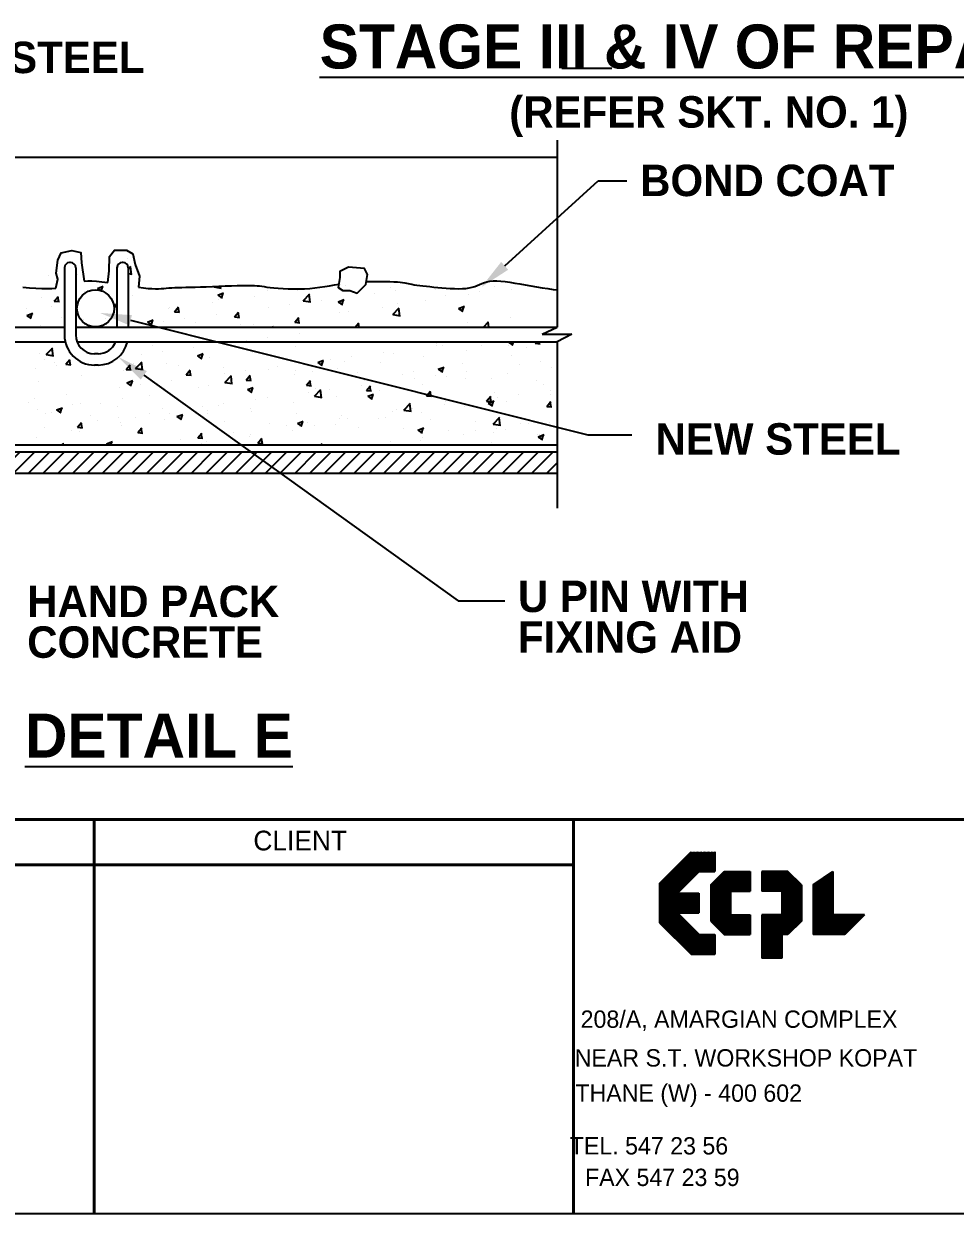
# Model space of a CAD drawing. Header units: millimetres. Extents: x -8855 to 105318, y -17958 to 67465.
# Drawn here: x 82831 to 89472, y 39129 to 47620 of the extents above; entities that cross this region are included whole.
import ezdxf

# ---------------------------------------------------------------- set-up
doc = ezdxf.new("R2010")
doc.units = ezdxf.units.MM
doc.header["$LTSCALE"] = 25
for name, color, linetype in [('4', 4, 'Continuous'), ('9', 3, 'Continuous'), ('COL', 3, 'Continuous'), ('REN', 3, 'Continuous'), ('TEXT', 2, 'Continuous')]:
    doc.layers.add(name, color=color, linetype=linetype)
doc.styles.add('ROMANS', font='stylu.ttf')
doc.styles.add('STYLE1', font='')
doc.styles.get('STYLE1').set_extended_font_data('DomBold BT')
pattern_1 = [(45, (0, 0), (-5.01511177, 5.01511177), [])]

# ---------------------------------------------------------------- blocks, each defined once
blk = doc.blocks.new('*X5')
at = {"color": 0}
for p, q in [((97343, 4906), (98027, 5590)), ((97343, 4924), (98009, 5590)), ((97343, 4942), (97991, 5590)), ((97343, 4959), (97974, 5590)), ((97343, 4977), (97956, 5590)), ((97343, 4995), (97938, 5590)), ((97343, 5012), (97921, 5590)), ((97343, 5030), (97903, 5590)), ((97343, 5048), (97885, 5590)), ((97343, 5065), (97868, 5590)), ((97343, 5083), (97850, 5590)), ((97343, 5101), (97832, 5590)), ((97343, 5118), (97815, 5590)), ((97343, 5136), (97797, 5590)), ((97343, 5154), (97779, 5590)), ((97343, 5171), (97762, 5590)), ((97343, 5189), (97744, 5590)), ((97343, 4889), (98043, 5589)), ((97343, 4871), (98043, 5571)), ((97343, 4853), (98043, 5553)), ((97847, 5340), (98043, 5536)), ((97865, 5340), (98043, 5518)), ((97883, 5340), (98043, 5500)), ((97900, 5340), (98043, 5483)), ((97918, 5340), (98043, 5465)), ((97936, 5340), (98043, 5447)), ((97953, 5340), (98043, 5430)), ((97971, 5340), (98043, 5412)), ((97989, 5340), (98043, 5394)), ((98007, 5340), (98043, 5377)), ((98024, 5340), (98043, 5359)), ((98042, 5340), (98043, 5341)), ((97343, 4694), (97714, 5065)), ((97343, 4712), (97696, 5065)), ((97343, 4730), (97678, 5065)), ((97343, 4747), (97661, 5065)), ((97343, 4765), (97643, 5065)), ((97343, 4783), (97625, 5065)), ((97343, 4800), (97608, 5065)), ((97343, 4818), (97590, 5065)), ((97343, 4836), (97572, 5065)), ((97350, 4683), (97732, 5065)), ((97359, 4674), (97749, 5065)), ((97367, 4666), (97767, 5065)), ((97376, 4657), (97785, 5065)), ((97385, 4648), (97802, 5065)), ((97394, 4639), (97820, 5065)), ((97588, 4815), (97838, 5065)), ((97605, 4815), (97843, 5053)), ((97623, 4815), (97843, 5035)), ((97641, 4815), (97843, 5017)), ((97658, 4815), (97843, 5000)), ((97676, 4815), (97843, 4982)), ((97694, 4815), (97843, 4964)), ((97711, 4815), (97843, 4947)), ((97729, 4815), (97843, 4929)), ((97747, 4815), (97843, 4911)), ((97764, 4815), (97843, 4894)), ((97782, 4815), (97843, 4876)), ((97800, 4815), (97843, 4858)), ((97817, 4815), (97843, 4841)), ((97403, 4630), (97579, 4807)), ((97412, 4621), (97588, 4798)), ((97420, 4613), (97597, 4789)), ((97429, 4604), (97606, 4781)), ((97438, 4595), (97615, 4772)), ((97447, 4586), (97624, 4763)), ((97456, 4577), (97633, 4754)), ((97465, 4568), (97641, 4745)), ((97473, 4560), (97650, 4736)), ((97482, 4551), (97659, 4728)), ((97491, 4542), (97668, 4719)), ((97500, 4533), (97677, 4710)), ((97509, 4524), (97686, 4701)), ((97518, 4515), (97694, 4692)), ((97835, 4815), (97843, 4823)), ((97526, 4507), (97703, 4683)), ((97535, 4498), (97712, 4674)), ((97544, 4489), (97721, 4666)), ((97553, 4480), (97730, 4657)), ((97562, 4471), (97739, 4648)), ((97571, 4462), (97747, 4639)), ((97579, 4454), (97756, 4630)), ((97588, 4445), (97765, 4621)), ((97597, 4436), (97774, 4613)), ((97606, 4427), (97783, 4604)), ((97615, 4418), (97792, 4595)), ((97624, 4409), (97800, 4586)), ((97633, 4400), (97809, 4577)), ((97641, 4392), (97818, 4568)), ((97650, 4383), (97827, 4560)), ((97659, 4374), (97836, 4551)), ((97668, 4365), (97845, 4542)), ((97677, 4356), (97861, 4540)), ((97686, 4347), (97878, 4540)), ((97694, 4339), (97896, 4540)), ((97703, 4330), (97914, 4540)), ((97712, 4321), (97931, 4540)), ((97721, 4312), (97949, 4540)), ((97730, 4303), (97967, 4540)), ((97739, 4294), (97984, 4540)), ((97752, 4290), (98002, 4540)), ((97770, 4290), (98020, 4540)), ((97787, 4290), (98037, 4540)), ((97805, 4290), (98043, 4528)), ((97823, 4290), (98043, 4510)), ((97840, 4290), (98043, 4493)), ((97858, 4290), (98043, 4475)), ((97876, 4290), (98043, 4457)), ((97893, 4290), (98043, 4440)), ((97911, 4290), (98043, 4422)), ((97929, 4290), (98043, 4404)), ((97946, 4290), (98043, 4387)), ((97964, 4290), (98043, 4369)), ((97982, 4290), (98043, 4351)), ((97999, 4290), (98043, 4334)), ((98017, 4290), (98043, 4316)), ((98035, 4290), (98043, 4298))]:
    blk.add_line(p, q, dxfattribs=at)

msp = doc.modelspace()

# ---------------------------------------------------------------- hatches: boundary and pattern name
at = {"layer": '4'}
h = msp.add_hatch(dxfattribs=at)
h.set_pattern_fill('ANSI31', color=256, scale=597.467069, style=0)
h.set_pattern_definition([(45, (0, 0), (-52.809127, 52.809127), [])])
h.paths.add_polyline_path([(86633.15675, 44570.34673), (80397.29326, 44570.34673), (80397.29326, 44418.40576), (86633.15675, 44418.40576)])
at = {"layer": 'TEXT'}
h = msp.add_hatch(dxfattribs=at)
h.set_pattern_fill('ANSI31', scale=56.739513, style=0)
h.set_pattern_definition(pattern_1)
h.paths.add_polyline_path([(87825.17899, 41128.62776), (88010.2616, 41128.62776), (88010.2616, 41269.05805), (87869.83131, 41269.05805), (87869.83131, 41437.57441), (88010.2616, 41437.57441), (88010.2616, 41578.0047), (87825.17899, 41578.0047), (87729.40101, 41482.22673), (87729.40101, 41224.40573)])
h = msp.add_hatch(dxfattribs=at)
h.set_pattern_fill('ANSI31', color=4, scale=56.739513, style=0)
h.set_pattern_definition(pattern_1)
h.paths.add_polyline_path([(88094.51978, 40960.11141), (88234.95007, 40960.11141), (88234.95007, 41128.62776), (88279.60239, 41128.62776), (88375.38037, 41224.40573), (88375.38037, 41482.22673), (88279.60239, 41578.0047), (88094.51978, 41578.0047), (88094.51978, 41437.57441), (88234.95007, 41437.57441), (88234.95007, 41269.05805), (88094.51978, 41269.05805)])
h = msp.add_hatch(dxfattribs=at)
h.set_pattern_fill('ANSI31', scale=56.739513, style=0)
h.set_pattern_definition(pattern_1)
h.paths.add_polyline_path([(88459.63854, 41128.62776), (88684.32701, 41128.62776), (88824.75731, 41269.05805), (88600.06884, 41269.05805), (88600.06884, 41578.0047), (88459.63854, 41482.22673)])

# ---------------------------------------------------------------- linework, layer by layer
at = {"layer": '4'}
for p, q in [((86633.15675, 46789.99265), (86633.15675, 45457.86454)), ((86633.15675, 46666.15398), (80397.29326, 46666.15398)), ((83570.09423, 45947.29744), (83570.09423, 45947.29744)), ((83575.17585, 45872.18117), (83594.91928, 45892.75807)), ((83597.98743, 45833.88589), (83591.3865, 45890.62723)), ((83009.32142, 45823.46835), (83009.32142, 45823.46835)), ((83212.98742, 45835.34713), (83212.98742, 45835.34713)), ((83575.17585, 45840.10394), (83601.52079, 45836.01809)), ((85263.73764, 45835.81729), (85263.73764, 45835.81729)), ((83261.0446, 45710.15532), (83261.0446, 45710.15532)), ((83355.0293, 45734.64888), (83396.86307, 45750.70736)), ((83355.0299, 45734.65053), (83378.60476, 45718.74908)), ((83383.30209, 45717.30577), (83393.41417, 45747.4426)), ((83605.32624, 45686.9784), (83605.32624, 45686.9784)), ((83726.83736, 45727.76351), (83726.83736, 45727.76351)), ((83982.6568, 45736.65491), (83982.6568, 45736.65491)), ((84186.02485, 45745.3656), (84189.47621, 45748.96266)), ((84186.02539, 45745.36694), (84239.16217, 45737.12593)), ((84213.66681, 45686.7991), (84255.50058, 45702.85758)), ((84213.66742, 45686.80074), (84243.38677, 45666.75478)), ((84235.62872, 45734.99333), (84233.79779, 45750.73195)), ((84239.9372, 45663.48771), (84252.05163, 45699.59214)), ((84566.86858, 45716.19843), (84566.86858, 45716.19843)), ((84784.74317, 45719.41997), (84784.74317, 45719.41997)), ((84823.66623, 45646.47344), (84870.20204, 45694.97375)), ((84873.27001, 45636.10078), (84866.66909, 45692.84211)), ((85091.50471, 45761.48798), (85091.50471, 45761.48798)), ((85126.63538, 45754.49237), (85126.63538, 45754.49237)), ((85331.84184, 45699.32301), (85331.84184, 45699.32301)), ((85445.5767, 45741.01658), (85445.5767, 45741.01658)), ((85481.41165, 45719.01425), (85481.41165, 45719.01425)), ((85707.69151, 45748.80456), (85707.69151, 45748.80456)), ((85764.51803, 45727.54078), (85764.51803, 45727.54078)), ((85840.35062, 45686.53969), (85840.35062, 45686.53969)), ((86003.10221, 45687.70775), (86003.10221, 45687.70775)), ((86083.45935, 45714.06499), (86083.45935, 45714.06499)), ((86188.78515, 45746.34912), (86188.78515, 45746.34912)), ((86304.88672, 45725.95675), (86304.88672, 45725.95675)), ((82954.28306, 45668.08731), (82954.28306, 45668.08731)), ((83029.9683, 45608.14465), (83029.9683, 45608.14465)), ((83048.28538, 45643.0663), (83083.997, 45639.94194)), ((83048.28672, 45643.06484), (83077.09005, 45677.39131)), ((83080.56952, 45636.66777), (83073.66127, 45674.11861)), ((83476.82472, 45605.57397), (83494.86835, 45603.99535)), ((83476.82606, 45605.5725), (83494.86835, 45627.07447)), ((83905.36539, 45568.08017), (83934.16873, 45602.40664)), ((83937.64813, 45561.68243), (83930.73988, 45599.13327)), ((84172.6421, 45636.37509), (84172.6421, 45636.37509)), ((84218.43405, 45656.38899), (84218.43405, 45656.38899)), ((84474.42661, 45674.62409), (84474.42661, 45674.62409)), ((84578.66163, 45600.16495), (84578.66163, 45600.16495)), ((84728.23143, 45619.85619), (84728.23143, 45619.85619)), ((84823.66677, 45646.47478), (84876.80355, 45638.23377)), ((84954.51129, 45649.6465), (84954.51129, 45649.6465)), ((85072.30432, 45638.94931), (85114.13809, 45655.00779)), ((85072.30493, 45638.95096), (85102.02429, 45618.905)), ((85098.57466, 45615.63725), (85110.6891, 45651.74168)), ((85386.02411, 45600.84387), (85386.02411, 45600.84387)), ((85491.91608, 45626.73026), (85491.91608, 45626.73026)), ((85696.34067, 45645.63974), (85696.34067, 45645.63974)), ((85930.94183, 45591.09953), (85972.7756, 45607.15801)), ((85957.21213, 45567.7868), (85969.32657, 45603.89123)), ((82852.14603, 45587.82034), (82852.14603, 45587.82034)), ((82853.0241, 45541.94714), (82894.85786, 45558.00562)), ((82853.0247, 45541.94878), (82882.74406, 45521.90282)), ((82879.29438, 45518.63682), (82891.40882, 45554.74125)), ((83096.63983, 45530.04423), (83096.63983, 45530.04423)), ((83415.58116, 45516.56844), (83415.58116, 45516.56844)), ((83865.88056, 45594.30708), (83865.88056, 45594.30708)), ((83869.99952, 45596.57956), (83869.99952, 45596.57956)), ((83905.36406, 45568.08163), (83941.07567, 45564.95727)), ((83975.05121, 45520.69813), (83975.05121, 45520.69813)), ((84201.33107, 45550.48844), (84201.33107, 45550.48844)), ((84333.9034, 45530.5893), (84369.61501, 45527.46494)), ((84333.90473, 45530.58784), (84362.70806, 45564.91431)), ((84366.18744, 45524.18976), (84359.27919, 45561.6406)), ((84762.44407, 45493.0955), (84791.2474, 45527.42198)), ((84777.47806, 45520.52685), (84777.47806, 45520.52685)), ((84794.72675, 45486.69709), (84787.8185, 45524.14793)), ((85084.2396, 45562.59486), (85084.2396, 45562.59486)), ((85143.48155, 45566.92083), (85143.48155, 45566.92083)), ((85461.30761, 45547.58128), (85507.84343, 45596.08159)), ((85461.30815, 45547.58262), (85514.44493, 45539.34161)), ((85510.9113, 45537.20822), (85504.31038, 45593.94955)), ((85930.94244, 45591.10117), (85960.6618, 45571.05521)), ((86297.62161, 45527.06364), (86297.62161, 45527.06364)), ((82903.67316, 45463.26532), (82903.67316, 45463.26532)), ((82947.01795, 45469.19419), (82947.01795, 45469.19419)), ((83253.77949, 45511.2622), (83253.77949, 45511.2622)), ((83711.66161, 45494.09735), (83753.49537, 45510.15583)), ((83711.66221, 45494.099), (83741.38157, 45474.05304)), ((83734.52249, 45503.09265), (83734.52249, 45503.09265)), ((83737.93185, 45470.78636), (83750.04628, 45506.89079)), ((83825.48141, 45501.0069), (83825.48141, 45501.0069)), ((84053.46381, 45489.61685), (84053.46381, 45489.61685)), ((84372.40514, 45476.14106), (84372.40514, 45476.14106)), ((84467.1615, 45475.73098), (84467.1615, 45475.73098)), ((84600.56235, 45457.86454), (84612.13289, 45462.30605)), ((84608.28922, 45457.86454), (84608.68375, 45459.04033)), ((84691.34646, 45462.66527), (84691.34646, 45462.66527)), ((84762.44274, 45493.09696), (84798.15435, 45489.9726)), ((84795.04702, 45507.1114), (84795.04702, 45507.1114)), ((85192.88092, 45457.86454), (85219.78674, 45489.92964)), ((85221.66859, 45457.86454), (85216.3578, 45486.65526)), ((85995.83709, 45488.81463), (85995.83709, 45488.81463)), ((86107.75276, 45457.86454), (86145.48481, 45497.18943)), ((86146.2784, 45457.86454), (86141.95167, 45495.05699)), ((86526.69227, 45408.15078), (86633.15675, 45457.86454)), ((84421.48624, 45364.51694), (84421.48624, 45364.51694)), ((84571.05604, 45384.20818), (84571.05604, 45384.20818)), ((84797.3359, 45413.99849), (84797.3359, 45413.99849)), ((85920.24109, 45346.87628), (85920.24109, 45346.87628)), ((86287.57414, 45350.548), (86297.75342, 45354.45546)), ((86287.57474, 45350.54964), (86317.2941, 45330.50368)), ((86313.84424, 45327.23499), (86322.97777, 45354.45546)), ((86476.60143, 45343.12616), (86486.10783, 45354.45546)), ((86508.88397, 45336.7264), (86505.61364, 45354.45546)), ((86526.69227, 45408.15078), (86739.07792, 45408.15078)), ((86739.07792, 45408.15078), (86633.15675, 45354.45546)), ((86633.15675, 45354.45546), (86633.15675, 44168.74082)), ((82939.75284, 45270.30108), (82939.75284, 45270.30108)), ((82989.95374, 45262.25397), (83036.48955, 45310.75429)), ((82989.95427, 45262.25532), (83043.09105, 45254.01431)), ((82989.95427, 45262.25532), (83043.09105, 45254.01431)), ((83039.55724, 45251.88254), (83032.95631, 45308.62388)), ((83668.30603, 45265.35889), (83668.30603, 45265.35889)), ((83668.30603, 45265.35889), (83668.30603, 45265.35889)), ((83749.74343, 45327.68311), (83749.74343, 45327.68311)), ((83817.87583, 45285.05012), (83817.87583, 45285.05012)), ((83817.87583, 45285.05012), (83817.87583, 45285.05012)), ((84044.15569, 45314.84043), (84044.15569, 45314.84043)), ((84044.15569, 45314.84043), (84044.15569, 45314.84043)), ((84068.29391, 45253.54582), (84110.12768, 45269.6043)), ((84094.56396, 45230.23455), (84106.6784, 45266.33898)), ((84459.89639, 45276.83786), (84459.89639, 45276.83786)), ((84770.21294, 45321.63374), (84770.21294, 45321.63374)), ((85393.34073, 45277.50854), (85393.34073, 45277.50854)), ((85467.24827, 45270.2433), (85467.24827, 45270.2433)), ((85770.67129, 45327.18505), (85770.67129, 45327.18505)), ((85774.1451, 45341.98318), (85774.1451, 45341.98318)), ((85815.6828, 45330.05273), (85815.6828, 45330.05273)), ((85988.57198, 45289.92152), (85988.57198, 45289.92152)), ((86093.08642, 45328.50739), (86093.08642, 45328.50739)), ((86290.3565, 45328.17052), (86290.3565, 45328.17052)), ((86307.27948, 45258.67822), (86307.27948, 45258.67822)), ((86412.02775, 45315.0316), (86412.02775, 45315.0316)), ((86476.60009, 45343.12763), (86512.3117, 45340.00327)), ((82977.77275, 45226.34643), (82977.77275, 45226.34643)), ((83052.87437, 45208.06425), (83052.87437, 45208.06425)), ((83064.69561, 45185.89207), (83064.69561, 45185.89207)), ((83131.18474, 45193.65627), (83166.89635, 45190.53191)), ((83131.18607, 45193.65481), (83159.9894, 45227.98128)), ((83163.46852, 45187.25768), (83156.56027, 45224.70852)), ((83559.72541, 45156.16247), (83588.52874, 45190.48895)), ((83592.00783, 45149.76501), (83585.09958, 45187.21585)), ((83615.65541, 45199.39485), (83615.65541, 45199.39485)), ((83627.59512, 45163.36181), (83674.13093, 45211.86213)), ((83677.19853, 45152.98999), (83670.59761, 45209.73132)), ((83851.35033, 45196.52085), (83851.35033, 45196.52085)), ((83934.59673, 45185.91905), (83934.59673, 45185.91905)), ((84068.29452, 45253.54747), (84098.01388, 45233.50151)), ((84158.11187, 45238.58886), (84158.11187, 45238.58886)), ((84640.16052, 45178.35048), (84640.16052, 45178.35048)), ((84926.93143, 45205.69604), (84968.76519, 45221.75452)), ((84926.93203, 45205.69768), (84956.65139, 45185.65172)), ((84953.20143, 45182.3841), (84965.31586, 45218.48853)), ((85017.49107, 45228.02699), (85017.49107, 45228.02699)), ((85118.81374, 45210.43387), (85118.81374, 45210.43387)), ((85167.06087, 45247.71823), (85167.06087, 45247.71823)), ((85371.49388, 45203.05764), (85371.49388, 45203.05764)), ((85681.81044, 45247.85351), (85681.81044, 45247.85351)), ((85785.56894, 45157.84626), (85827.4027, 45173.90473)), ((85958.84495, 45198.86879), (85958.84495, 45198.86879)), ((86366.67612, 45190.69509), (86366.67612, 45190.69509)), ((86516.24592, 45210.38633), (86516.24592, 45210.38633)), ((86593.40794, 45174.07328), (86593.40794, 45174.07328)), ((82915.12581, 45166.20083), (82915.12581, 45166.20083)), ((83239.24926, 45113.47597), (83239.24926, 45113.47597)), ((83541.03377, 45151.72498), (83541.03377, 45151.72498)), ((83559.72407, 45156.16394), (83595.43569, 45153.03958)), ((83627.59565, 45163.36316), (83680.73243, 45155.12214)), ((83988.26341, 45118.6716), (84023.97503, 45115.54724)), ((83988.26475, 45118.67014), (84017.06808, 45152.99662)), ((84020.54714, 45112.27233), (84013.63889, 45149.72317)), ((84253.53806, 45172.44326), (84253.53806, 45172.44326)), ((84264.31086, 45128.86893), (84264.31086, 45128.86893)), ((84265.2365, 45064.46965), (84311.77231, 45112.96997)), ((84314.83982, 45054.09743), (84308.2389, 45110.83876)), ((84413.88066, 45148.56017), (84413.88066, 45148.56017)), ((84416.80409, 45081.17781), (84445.60742, 45115.50428)), ((84421.94467, 45090.81501), (84421.94467, 45090.81501)), ((84449.08644, 45074.77966), (84442.17819, 45112.2305)), ((84572.47938, 45158.96747), (84572.47938, 45158.96747)), ((84762.94783, 45122.74062), (84762.94783, 45122.74062)), ((84770.3792, 45150.62444), (84770.3792, 45150.62444)), ((84891.42071, 45145.49167), (84891.42071, 45145.49167)), ((85069.70937, 45164.80863), (85069.70937, 45164.80863)), ((85210.36204, 45132.01588), (85210.36204, 45132.01588)), ((85529.30336, 45118.54009), (85529.30336, 45118.54009)), ((85610.41042, 45139.05936), (85610.41042, 45139.05936)), ((85613.4959, 45091.53704), (85613.4959, 45091.53704)), ((85763.0657, 45111.22828), (85763.0657, 45111.22828)), ((85785.56954, 45157.8479), (85815.2889, 45137.80194)), ((85811.83889, 45134.53364), (85823.95333, 45170.63807)), ((85848.24469, 45105.06429), (85848.24469, 45105.06429)), ((85981.30687, 45091.0284), (85981.30687, 45091.0284)), ((85989.34556, 45141.01858), (85989.34556, 45141.01858)), ((86167.18602, 45091.5885), (86167.18602, 45091.5885)), ((86283.09138, 45129.27741), (86283.09138, 45129.27741)), ((82932.48772, 45071.40796), (82932.48772, 45071.40796)), ((83511.13064, 45029.71088), (83511.13064, 45029.71088)), ((83566.28871, 45060.84408), (83608.12248, 45076.90256)), ((83566.28931, 45060.84573), (83596.00867, 45040.79976)), ((83592.55861, 45037.5332), (83604.67305, 45073.63763)), ((83660.70044, 45049.40212), (83660.70044, 45049.40212)), ((83886.9803, 45079.19242), (83886.9803, 45079.19242)), ((84073.51014, 45031.00558), (84073.51014, 45031.00558)), ((84150.84676, 45039.69574), (84150.84676, 45039.69574)), ((84265.23703, 45064.471), (84318.37382, 45056.22998)), ((84416.80275, 45081.17927), (84452.51436, 45078.05491)), ((84424.92622, 45012.9943), (84466.75999, 45029.05278)), ((84424.92682, 45012.99594), (84454.64618, 44992.94998)), ((84451.19608, 44989.68275), (84463.31051, 45025.78718)), ((84452.63127, 45077.94475), (84452.63127, 45077.94475)), ((84845.34209, 45043.68693), (84881.0537, 45040.56257)), ((84845.34342, 45043.68547), (84874.14676, 45078.01195)), ((84877.62575, 45037.28699), (84870.7175, 45074.73783)), ((84902.87788, 44965.57749), (84949.41369, 45014.07781)), ((84913.54136, 45019.4405), (84913.54136, 45019.4405)), ((84952.48112, 44955.20487), (84945.88019, 45011.9462)), ((85009.88549, 45012.07022), (85009.88549, 45012.07022)), ((85236.16535, 45041.86053), (85236.16535, 45041.86053)), ((85261.97589, 45079.24993), (85261.97589, 45079.24993)), ((85273.88143, 45006.1946), (85309.59304, 45003.07024)), ((85273.88276, 45006.19314), (85302.68609, 45040.51961)), ((85306.16505, 44999.79432), (85299.2568, 45037.24516)), ((85364.22877, 45004.16452), (85364.22877, 45004.16452)), ((85674.54533, 45048.96039), (85674.54533, 45048.96039)), ((86486.12734, 45078.11271), (86486.12734, 45078.11271)), ((86535.45793, 45049.5912), (86535.45793, 45049.5912)), ((86585.35039, 45004.52863), (86585.35039, 45004.52863)), ((82861.42517, 44921.04354), (82861.42517, 44921.04354)), ((82907.52023, 44950.24406), (82907.52023, 44950.24406)), ((83133.80009, 44980.03437), (83133.80009, 44980.03437)), ((83533.76866, 44952.83186), (83533.76866, 44952.83186)), ((83725.07561, 44971.19615), (83725.07561, 44971.19615)), ((83844.08522, 44997.62773), (83844.08522, 44997.62773)), ((84482.98513, 44942.70247), (84482.98513, 44942.70247)), ((84565.10683, 44959.63107), (84565.10683, 44959.63107)), ((84755.68272, 44923.84751), (84755.68272, 44923.84751)), ((84860.31569, 44992.37898), (84860.31569, 44992.37898)), ((84902.87841, 44965.57884), (84956.0152, 44957.33782)), ((85062.44426, 44965.91552), (85062.44426, 44965.91552)), ((85283.56373, 44965.14451), (85325.3975, 44981.20299)), ((85283.56434, 44965.14616), (85313.28369, 44945.1002)), ((85309.83354, 44941.83229), (85321.94798, 44977.93672)), ((85702.42077, 44968.70227), (85738.13238, 44965.57791)), ((85702.4221, 44968.7008), (85731.22543, 45003.02728)), ((85734.70436, 44962.30165), (85727.79611, 44999.75249)), ((85838.58886, 44929.97234), (85838.58886, 44929.97234)), ((86130.96011, 44931.20993), (86166.67172, 44928.08557)), ((86130.96144, 44931.20847), (86159.76477, 44965.53494)), ((86142.20124, 44917.29473), (86184.03501, 44933.35321)), ((86163.24367, 44924.80898), (86156.33542, 44962.25982)), ((86168.47101, 44893.98183), (86180.58544, 44930.08626)), ((86187.02339, 44989.78177), (86187.02339, 44989.78177)), ((86209.50073, 44955.04708), (86209.50073, 44955.04708)), ((86275.82627, 44930.38429), (86275.82627, 44930.38429)), ((86359.07053, 44974.73832), (86359.07053, 44974.73832)), ((86559.50078, 44893.71614), (86588.30411, 44928.04261)), ((86591.78297, 44887.31631), (86584.87472, 44924.76715)), ((86586.14283, 44975.18016), (86586.14283, 44975.18016)), ((82925.22261, 44872.51485), (82925.22261, 44872.51485)), ((82987.39982, 44840.78883), (82987.39982, 44840.78883)), ((83028.20655, 44851.57729), (83028.20655, 44851.57729)), ((83064.2835, 44868.14234), (83106.11727, 44884.20082)), ((83064.28411, 44868.14398), (83094.00347, 44848.09802)), ((83090.55326, 44844.83185), (83102.6677, 44880.93628)), ((83180.36649, 44907.56774), (83180.36649, 44907.56774)), ((83231.98415, 44914.58286), (83231.98415, 44914.58286)), ((83376.64108, 44911.38672), (83376.64108, 44911.38672)), ((83499.30782, 44894.09195), (83499.30782, 44894.09195)), ((83729.80492, 44843.54441), (83729.80492, 44843.54441)), ((83818.24915, 44880.61616), (83818.24915, 44880.61616)), ((83868.23776, 44840.01221), (83868.23776, 44840.01221)), ((83922.92102, 44820.29255), (83964.75478, 44836.35103)), ((84107.13547, 44893.22092), (84107.13547, 44893.22092)), ((84137.19047, 44867.14037), (84137.19047, 44867.14037)), ((84143.58165, 44840.80263), (84143.58165, 44840.80263)), ((84216.67229, 44899.82164), (84216.67229, 44899.82164)), ((84256.70527, 44912.91216), (84256.70527, 44912.91216)), ((84445.36616, 44879.05163), (84445.36616, 44879.05163)), ((84456.1318, 44853.66457), (84456.1318, 44853.66457)), ((84775.07312, 44840.18878), (84775.07312, 44840.18878)), ((85456.32052, 44855.88903), (85456.32052, 44855.88903)), ((85490.15433, 44870.1629), (85490.15433, 44870.1629)), ((85540.51926, 44866.68533), (85587.05507, 44915.18565)), ((85540.5198, 44866.68668), (85593.65658, 44858.44566)), ((85590.12241, 44856.31231), (85583.52148, 44913.05364)), ((85605.89032, 44875.58027), (85605.89032, 44875.58027)), ((85667.28022, 44850.06728), (85667.28022, 44850.06728)), ((85832.17018, 44905.37057), (85832.17018, 44905.37057)), ((85974.04176, 44892.13529), (85974.04176, 44892.13529)), ((86142.20185, 44917.29637), (86171.92121, 44897.25041)), ((86559.49945, 44893.7176), (86595.21106, 44890.59324)), ((83214.08542, 44744.24478), (83242.88875, 44778.57125)), ((83246.36753, 44737.84758), (83239.45928, 44775.29842)), ((83306.34115, 44827.31304), (83306.34115, 44827.31304)), ((83353.95526, 44794.06287), (83353.95526, 44794.06287)), ((83503.52506, 44813.75411), (83503.52506, 44813.75411)), ((83519.80323, 44780.20278), (83519.80323, 44780.20278)), ((83526.50355, 44753.93875), (83526.50355, 44753.93875)), ((83625.28247, 44813.83725), (83625.28247, 44813.83725)), ((83836.82011, 44798.73462), (83836.82011, 44798.73462)), ((83922.92162, 44820.2942), (83952.64098, 44800.24824)), ((83944.2238, 44800.36145), (83944.2238, 44800.36145)), ((83949.19073, 44796.9814), (83961.30516, 44833.08583)), ((84263.16513, 44786.88566), (84263.16513, 44786.88566)), ((84582.10645, 44773.40987), (84582.10645, 44773.40987)), ((84703.1403, 44756.73097), (84703.1403, 44756.73097)), ((84781.55853, 44772.44277), (84823.39229, 44788.50125)), ((84781.55913, 44772.44441), (84811.27849, 44752.39845)), ((84793.28527, 44750.54404), (84793.28527, 44750.54404)), ((84807.82819, 44749.13094), (84819.94263, 44785.23537)), ((84852.7101, 44776.42221), (84852.7101, 44776.42221)), ((84901.04778, 44759.93407), (84901.04778, 44759.93407)), ((85055.17914, 44767.0224), (85055.17914, 44767.0224)), ((85078.98996, 44806.21252), (85078.98996, 44806.21252)), ((85094.01445, 44826.71299), (85094.01445, 44826.71299)), ((85141.7198, 44810.35347), (85141.7198, 44810.35347)), ((85356.96366, 44805.27141), (85356.96366, 44805.27141)), ((85412.95578, 44813.23719), (85412.95578, 44813.23719)), ((85731.8971, 44799.7614), (85731.8971, 44799.7614)), ((86050.83843, 44786.28561), (86050.83843, 44786.28561)), ((86178.16064, 44767.79317), (86224.69645, 44816.29349)), ((86178.16118, 44767.79452), (86231.29796, 44759.5535)), ((86227.7637, 44757.41975), (86221.16277, 44814.16109)), ((86369.77976, 44772.80981), (86369.77976, 44772.80981)), ((86428.17501, 44768.88062), (86428.17501, 44768.88062)), ((86578.87771, 44776.28705), (86578.87771, 44776.28705)), ((82917.9575, 44673.62173), (82917.9575, 44673.62173)), ((82976.6247, 44744.38636), (82976.6247, 44744.38636)), ((83171.3687, 44720.39335), (83171.3687, 44720.39335)), ((83214.08409, 44744.24624), (83249.7957, 44741.12188)), ((83224.71904, 44715.68974), (83224.71904, 44715.68974)), ((83642.62343, 44706.75391), (83678.33504, 44703.62955)), ((83642.62476, 44706.75245), (83671.42809, 44741.07892)), ((83674.90683, 44700.35491), (83667.99858, 44737.80575)), ((84071.16277, 44669.26157), (84106.87438, 44666.13721)), ((84071.1641, 44669.26011), (84099.96743, 44703.58659)), ((84103.44614, 44662.86224), (84096.53789, 44700.31308)), ((84099.52989, 44677.26415), (84099.52989, 44677.26415)), ((84325.80975, 44707.05446), (84325.80975, 44707.05446)), ((84438.10105, 44680.15852), (84438.10105, 44680.15852)), ((84444.85074, 44690.73461), (84444.85074, 44690.73461)), ((84499.70344, 44631.76778), (84528.50677, 44666.09425)), ((84748.4176, 44724.95439), (84748.4176, 44724.95439)), ((85219.9891, 44746.45828), (85219.9891, 44746.45828)), ((85538.93043, 44732.98249), (85538.93043, 44732.98249)), ((85640.19604, 44724.59298), (85682.02981, 44740.65146)), ((85640.19664, 44724.59463), (85669.916, 44704.54867)), ((85666.46566, 44701.28048), (85678.58009, 44737.38491)), ((85674.99479, 44669.72257), (85674.99479, 44669.72257)), ((85857.87176, 44719.50669), (85857.87176, 44719.50669)), ((85966.77664, 44693.24217), (85966.77664, 44693.24217)), ((86052.32535, 44719.39908), (86052.32535, 44719.39908)), ((86176.81308, 44706.0309), (86176.81308, 44706.0309)), ((86201.89515, 44739.09031), (86201.89515, 44739.09031)), ((86268.56116, 44731.49118), (86268.56116, 44731.49118)), ((86495.75441, 44692.55511), (86495.75441, 44692.55511)), ((86498.83355, 44676.7432), (86540.66732, 44692.80168)), ((86498.83415, 44676.74484), (86528.55351, 44656.69888)), ((86510.79011, 44693.10423), (86510.79011, 44693.10423)), ((86525.10312, 44653.43003), (86537.21756, 44689.53446)), ((80397.29326, 44618.57169), (86633.15675, 44618.57169)), ((83104.87171, 44618.57169), (83115.7012, 44629.85834)), ((83113.2326, 44618.57169), (83112.16742, 44627.72797)), ((83420.91581, 44627.59081), (83462.74958, 44643.64929)), ((83420.91641, 44627.59245), (83434.29025, 44618.57169)), ((83451.98077, 44618.57169), (83459.29981, 44640.38448)), ((83949.96009, 44657.57292), (83949.96009, 44657.57292)), ((84096.41621, 44630.92518), (84096.41621, 44630.92518)), ((84136.31653, 44641.90951), (84136.31653, 44641.90951)), ((84499.7021, 44631.76924), (84535.41372, 44628.64488)), ((84531.98544, 44625.36957), (84525.07719, 44662.82041)), ((84948.62974, 44618.57169), (84957.04611, 44628.60192)), ((84954.86273, 44618.57169), (84953.6165, 44625.32774)), ((85299.14513, 44620.24102), (85299.14513, 44620.24102)), ((85448.71493, 44639.93226), (85448.71493, 44639.93226)), ((85660.0151, 44651.17416), (85660.0151, 44651.17416)), ((86162.35558, 44633.2948), (86162.35558, 44633.2948))]:
    msp.add_line(p, q, dxfattribs=at)
at = {"layer": '4', "color": 5}
for p, q in [((86259.69602, 45895.03326), (86926.46629, 46501.88686)), ((86926.46629, 46501.88686), (87129.95832, 46501.88686)), ((83592.49146, 45507.23787), (86852.46921, 44690.89202)), ((83686.20118, 45114.74969), (85927.50531, 43508.20152)), ((86852.46921, 44690.89202), (87166.95686, 44690.89202)), ((85927.50531, 43508.20152), (86260.49228, 43508.20152))]:
    msp.add_line(p, q, dxfattribs=at)
at = {"layer": '4'}
for points in [[(83058.5339, 45736.63594), (83072.4034, 45801.05495), (83061.5923, 45842.09318), (83072.4034, 45934.96915), (83096.18769, 45986.80684), (83174.02739, 46004.0861), (83236.73153, 45991.12666), (83243.21817, 45917.68988), (83261.68608, 45785.70232)], [(83429.86432, 45776.55533), (83439.97951, 45859.37244), (83442.1417, 45960.88799), (83476.73709, 46006.24604), (83563.22562, 46006.24604), (83608.63211, 45980.32714), (83623.76757, 45904.73043), (83656.20078, 45822.65403), (83648.11008, 45742.70283)], [(83261.68608, 45785.70232), (83287.26608, 45787.29622), (83316.55478, 45787.3393), (83350.1128, 45785.57309), (83388.19889, 45781.86116), (83429.86432, 45776.55533)], [(85273.04818, 45782.24555), (85283.43312, 45782.68684), (85325.78855, 45783.73509), (85366.59148, 45784.09407), (85404.85008, 45783.84996), (85439.57247, 45783.08891), (85469.76679, 45781.89707), (85494.77179, 45780.35342), (85515.24873, 45778.50822), (85532.18945, 45776.40455), (85546.58584, 45774.08549), (85559.42974, 45771.59412), (85571.71302, 45768.97351), (85584.42755, 45766.26674), (85598.56519, 45763.5169), (85614.92374, 45760.75987), (85633.52476, 45758.00285), (85654.19575, 45755.24583), (85676.76423, 45752.48881), (85701.05768, 45749.73178), (85726.90362, 45746.97476), (85754.12953, 45744.21774), (85782.56294, 45741.46072), (85811.98101, 45738.7396), (85841.95971, 45736.23387), (85872.02465, 45734.15892), (85901.70148, 45732.73016), (85930.51581, 45732.16296), (85957.99329, 45732.67272), (85983.65953, 45734.47484), (86007.04019, 45737.7847), (86027.85493, 45742.70283), (86046.5997, 45748.87023), (86063.96449, 45755.81304), (86080.63928, 45763.05741), (86097.31408, 45770.12946), (86114.67886, 45776.55533), (86133.42363, 45781.86116), (86154.23838, 45785.57309), (86177.67293, 45787.33212), (86203.71652, 45787.23878), (86232.2182, 45785.50846), (86263.02704, 45782.35655), (86295.99211, 45777.99845), (86330.96246, 45772.64953), (86367.78716, 45766.52521), (86406.31528, 45759.84087), (86446.28088, 45752.82626), (86486.95804, 45745.76857), (86527.50582, 45738.96935), (86567.0833, 45732.73016), (86604.84957, 45727.35253), (86633.15675, 45723.95501)], [(82823.41927, 45742.37973), (82870.37463, 45739.14884), (82915.82064, 45736.52106), (82958.42043, 45734.75484), (82996.83715, 45734.10867), (83030.07893, 45734.7692), (83058.5339, 45736.63594)], [(83648.11008, 45742.70283), (83684.98869, 45737.7847), (83717.03736, 45734.46766), (83744.73046, 45732.61528), (83768.88735, 45731.96911), (83790.3274, 45732.27065), (83809.86998, 45733.26146), (83828.33444, 45734.68305), (83846.54016, 45736.27695), (83865.30649, 45737.78469), (83885.36656, 45739.00525), (83907.10848, 45739.96734), (83930.83413, 45740.75711), (83956.84538, 45741.46072), (83985.44409, 45742.16434), (84016.93214, 45742.95411), (84051.61141, 45743.91619), (84089.78375, 45745.13675), (84131.4923, 45746.66603), (84175.7452, 45748.41071), (84221.29183, 45750.24155), (84266.88158, 45752.0293), (84311.26385, 45753.64474), (84353.18802, 45754.95864), (84391.40349, 45755.84174), (84424.65964, 45756.16483), (84452.1443, 45755.83456), (84474.79902, 45754.9012), (84494.00378, 45753.45089), (84511.13856, 45751.5698), (84527.58336, 45749.34408), (84544.71814, 45746.85989), (84563.92291, 45744.20338), (84586.57762, 45741.46072), (84613.69573, 45738.73242), (84644.82441, 45736.17643), (84679.1443, 45733.96507), (84715.83603, 45732.27065), (84754.08025, 45731.26549), (84793.05758, 45731.1219), (84831.94867, 45732.01219), (84869.93414, 45734.10867), (84906.41744, 45737.5047), (84941.69325, 45741.97768), (84976.27908, 45747.22607), (85010.6924, 45752.94833), (85045.45073, 45758.8429), (85076.64392, 45763.89162)]]:
    msp.add_lwpolyline(points, dxfattribs=at)
at = {"layer": '4', "color": 5}
for points in [[(86284.8306, 45867.41705), (86234.56144, 45922.64946), (86093.9988, 45744.22576)], [(83583.79272, 45470.92349), (83601.19021, 45543.55224), (83374.60522, 45559.43035)], [(83664.44643, 45084.39952), (83707.95593, 45145.09986), (83504.10016, 45245.27819)]]:
    msp.add_solid(points, dxfattribs=at)
at = {"layer": '9', "color": 7}
for p, q in [((87364.28225, 41493.74652), (87588.97072, 41718.43499)), ((87757.48707, 41718.43499), (87757.48707, 41578.0047)), ((87492.66553, 41423.53138), (87647.13885, 41578.0047)), ((87647.13885, 41578.0047), (87757.48707, 41578.0047)), ((87729.40101, 41482.22673), (87825.17899, 41578.0047)), ((87825.17899, 41578.0047), (88010.2616, 41578.0047)), ((88010.2616, 41578.0047), (88010.2616, 41437.57441)), ((88279.60239, 41578.0047), (88094.51978, 41578.0047)), ((88094.51978, 41578.0047), (88094.51978, 41437.57441)), ((88375.38037, 41482.22673), (88279.60239, 41578.0047)), ((88459.63854, 41482.22673), (88600.06884, 41578.0047)), ((88600.06884, 41578.0047), (88600.06884, 41269.05805)), ((87364.28225, 41493.74652), (87364.28225, 41212.88594)), ((87729.40101, 41482.22673), (87729.40101, 41224.40573)), ((87869.83131, 41437.57441), (88010.2616, 41437.57441)), ((87869.83131, 41437.57441), (87869.83131, 41269.05805)), ((88234.95007, 41437.57441), (88094.51978, 41437.57441)), ((88234.95007, 41437.57441), (88234.95007, 41269.05805)), ((88375.38037, 41482.22673), (88375.38037, 41224.40573)), ((88459.63854, 41482.22673), (88459.63854, 41128.62776)), ((87492.66553, 41423.53138), (87645.14284, 41423.53138)), ((87645.14284, 41423.53138), (87645.14284, 41283.10108)), ((87492.66553, 41283.10108), (87647.13885, 41128.62776)), ((87492.66553, 41283.10108), (87645.14284, 41283.10108)), ((87869.83131, 41269.05805), (88010.2616, 41269.05805)), ((88010.2616, 41269.05805), (88010.2616, 41128.62776)), ((88094.51978, 41269.05805), (88094.51978, 40960.11141)), ((88234.95007, 41269.05805), (88094.51978, 41269.05805)), ((88824.75731, 41269.05805), (88600.06884, 41269.05805)), ((88824.75731, 41269.05805), (88684.32701, 41128.62776)), ((87364.28225, 41212.88594), (87588.97072, 40988.19747)), ((87729.40101, 41224.40573), (87825.17899, 41128.62776)), ((88375.38037, 41224.40573), (88279.60239, 41128.62776)), ((87647.13885, 41128.62776), (87757.48707, 41128.62776)), ((87757.48707, 41128.62776), (87757.48707, 40988.19747)), ((87825.17899, 41128.62776), (88010.2616, 41128.62776)), ((88234.95007, 41128.62776), (88234.95007, 40960.11141)), ((88279.60239, 41128.62776), (88234.95007, 41128.62776)), ((88684.32701, 41128.62776), (88459.63854, 41128.62776)), ((87588.97072, 40988.19747), (87757.48707, 40988.19747)), ((88234.95007, 40960.11141), (88094.51978, 40960.11141))]:
    msp.add_line(p, q, dxfattribs=at)
at = {"layer": 'COL'}
msp.add_line((77639.79817, 39140.04588), (98406.11763, 39140.04588), dxfattribs=at)
at = {"layer": 'REN'}
for p, q in [((83120.7411, 45882.07286), (83120.7411, 45402.40231)), ((83164.16792, 45918.95354), (83157.62178, 45918.95354)), ((83201.0486, 45882.07286), (83201.0486, 45402.40231)), ((83494.86835, 45882.07286), (83494.86835, 45457.86454)), ((83538.29516, 45918.95354), (83531.74903, 45918.95354)), ((83575.17585, 45882.07286), (83575.17585, 45457.86454)), ((80397.29326, 45457.86454), (83120.7411, 45457.86454)), ((83201.0486, 45457.86454), (86633.15675, 45457.86454)), ((80397.29326, 45354.45546), (83126.16235, 45354.45546)), ((83209.88988, 45354.45546), (86633.15675, 45354.45546)), ((83360.43826, 45267.97222), (83335.47869, 45267.97222)), ((83360.43826, 45187.66472), (83335.47869, 45187.66472)), ((80397.29326, 44570.34673), (86633.15675, 44570.34673)), ((80397.29326, 44418.40576), (86633.15675, 44418.40576))]:
    msp.add_line(p, q, dxfattribs=at)
msp.add_lwpolyline([(85145.8123, 45885.52801), (85083.68441, 45854.49729), (85083.68441, 45813.1229), (85073.32987, 45740.71779), (85104.39365, 45720.03064), (85156.16684, 45720.03064), (85207.94003, 45699.3435), (85270.06776, 45761.40503), (85280.42246, 45833.81005), (85259.71322, 45875.18444)], close=True, dxfattribs=at)
msp.add_circle((83342.10897, 45591.6059), 132.27748, dxfattribs=at)
for centre, radius, start, end in [((83157.62178, 45882.07286), 36.88068, 90, 180), ((83164.16792, 45882.07286), 36.88068, 0, 90), ((83531.74903, 45882.07286), 36.88068, 90, 180), ((83538.29516, 45882.07286), 36.88068, 0, 90), ((83335.47869, 45402.40231), 214.73759, 180, 270), ((83335.47869, 45402.40231), 134.43009, 180, 270), ((83360.43826, 45402.40231), 214.73759, 270, 347.098175266), ((83360.43826, 45402.40231), 134.43009, 270, 339.104317474)]:
    msp.add_arc(centre, radius, start, end, dxfattribs=at)
at = {"layer": 'TEXT'}
msp.add_line((87023.92776, 47302.72304), (86667.19518, 47302.72304), dxfattribs=at)
at = {"layer": 'TEXT', "color": 1, "const_width": 22.46885}
for points in [[(80169.03484, 41948.65175), (98406.11763, 41948.65175)], [(83332.04656, 39140.04588), (83332.04656, 41948.65175)], [(86750.40324, 39140.04588), (86750.40324, 41948.65175)], [(80169.03484, 41625.66208), (86750.40324, 41625.66208)]]:
    msp.add_lwpolyline(points, dxfattribs=at)

# ---------------------------------------------------------------- block references
at = {"layer": 'TEXT', "color": 4, "xscale": 0.5617211756398319, "yscale": 0.5617211755816243, "zscale": 0.5617211755840241}
msp.add_blockref('*X5', (32684.74009, 38578.3247), dxfattribs=at)

# ---------------------------------------------------------------- texts
at = {"layer": 'TEXT', "style": 'STYLE1'}
for s, height, p in [('%%USTAGE III & IV OF REPAIRS', 313.670211, (84940.16107, 47301.71872)), ('EXIST. STEEL', 224.0501507, (81693.39915, 47268.72025)), ('(REFER SKT. NO. 1)', 224.0501507, (86292.32127, 46880.33413)), ('BOND COAT', 224.050151, (87225.35784, 46392.08872)), ('NEW STEEL', 224.050151, (87335.13825, 44549.39536)), ('U PIN WITH', 224.050151, (86354.13652, 43427.40414)), ('HAND PACK', 224.050151, (82854.93764, 43391.65902)), ('CONCRETE', 224.050151, (82854.93764, 43101.46073)), ('FIXING AID', 224.050151, (86354.13652, 43137.20585)), ('%%UDETAIL E', 313.670211, (82838.46809, 42390.04176))]:
    msp.add_text(s, height=height, dxfattribs=at).set_placement(p)
at = {"layer": 'TEXT', "color": 7, "style": 'ROMANS'}
for s, height, p in [(' CLIENT', 140.430294, (84415.40721, 41728.75082)), ('208/A, AMARGIAN COMPLEX', 123.5786586, (86801.27646, 40464.08857)), ('NEAR S.T. WORKSHOP KOPAT', 123.5786586, (86758.91259, 40188.22479)), ('THANE (W) - 400 602', 123.5786586, (86763.60292, 39937.27557)), (' TEL. 547 23 56', 123.5786586, (86677.40133, 39561.40657)), ('FAX 547 23 59', 123.5786586, (86832.44653, 39336.56006))]:
    msp.add_text(s, height=height, dxfattribs=at).set_placement(p)

doc.saveas('drawing.dxf')
